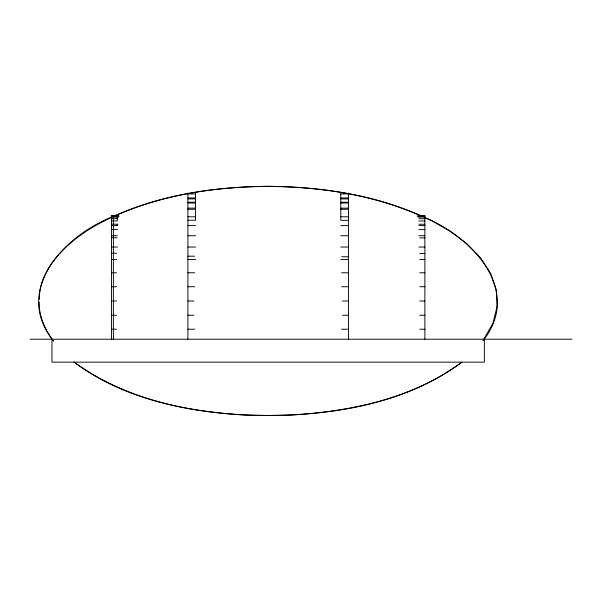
<?xml version="1.0" encoding="UTF-8"?>
<svg xmlns="http://www.w3.org/2000/svg" width="602" height="602" viewBox="0 0 602 602"><rect width="100%" height="100%" fill="white"/><g stroke="black" fill="none" stroke-linecap="round" stroke-linejoin="round"><path stroke-width="0.9" d="M39.198 302.099C38.724 316.321 45.428 329.979 53.488 341.334M39.326 299.307C39.1 282.639 47.724 266.852 58.657 254.759M483.24 340.461C522.845 290.029 471.464 236.285 424.41 217.495M483 340.627L492.903 323.334L497.034 306.757L496.281 289.998L490.713 273.586L480.659 258.017L466.723 243.705L449.649 230.95L430.272 219.926L424.433 217.337M59.929 253.465C74.144 237.639 92.64 226.194 111.821 217.337M461.937 362.231C399.555 408.013 318.308 417.856 242.884 414.974C183.745 411.008 122.003 398.486 73.888 361.922M461.441 362.321C413.311 398.562 351.801 411.023 292.82 414.974C218.157 417.901 138.355 407.599 75.987 363.48L74.603 362.291M111.844 217.059C64.279 235.841 12.875 290.013 53.187 340.627M113.522 216.306C161.855 194.461 215.463 186.718 268.168 186.342C320.881 186.755 374.489 194.612 422.762 216.6M113.492 216.6C161.803 194.619 215.426 186.755 268.168 186.342C320.565 186.861 373.834 194.664 421.889 216.359M187.907 193.942L195.552 193.942M340.785 193.942L348.43 193.942M187.907 197.938L195.552 197.938M340.785 197.938L348.43 197.938M187.907 198.908L195.552 198.908M340.785 198.923L348.43 198.923M187.907 202.234L195.552 202.234M340.785 202.249L348.43 202.249M187.907 203.009L195.552 203.009M340.785 203.009L348.43 203.009M187.907 208.126L195.552 208.126M340.785 208.157L348.43 208.157M187.907 209.27L195.552 209.27M340.785 209.27L348.43 209.27M118.263 215.629L111.468 215.629L111.468 339.219M111.468 215.757L118.263 215.757M418.074 215.659L424.869 215.659L424.869 339.219M418.074 215.794L424.869 215.794M111.468 216.193L119.113 216.193M417.224 216.231L424.869 216.231M187.907 216.795L195.552 216.795M340.785 216.795L348.43 216.795M111.468 217.051L118.263 217.051M418.074 217.096L424.869 217.096M111.468 218.624L117.413 218.624M418.924 218.677L424.869 218.677M187.907 220.234L195.552 220.234L195.552 193.265M348.43 220.34L340.785 220.34L340.785 193.272M111.468 220.934L117.413 220.934M418.924 220.987L424.869 220.987M111.468 224.192L117.413 224.192M418.924 224.253L424.869 224.253M111.468 225.607L117.413 225.607M187.907 225.607L195.552 225.607M340.785 225.607L348.43 225.607M418.924 225.607L424.869 225.607M111.468 229.49L117.413 229.49M418.924 229.58L424.869 229.58M111.468 235.713L117.413 235.713M187.907 235.713L195.552 235.713M340.785 235.713L348.43 235.713M418.924 235.713L424.869 235.713M111.468 237.76L117.202 237.76M419.775 237.903L424.869 237.903M111.468 247.046L117.413 247.046M187.907 247.046L195.552 247.046M340.785 247.046L348.43 247.046M418.924 247.046L424.869 247.046M111.468 253.246L116.562 253.246M419.775 253.525L424.869 253.525M187.907 256.189L194.702 256.189M341.635 256.776L348.43 256.776M111.468 259.462L116.562 259.462M187.907 259.462L195.552 259.462M340.785 259.462L348.43 259.462M419.775 259.462L424.869 259.462M111.468 272.774L116.562 272.774M187.907 272.774L194.702 272.774M341.635 272.774L348.43 272.774M419.775 272.774L424.869 272.774M111.468 286.725L116.562 286.725M187.907 286.725L194.702 286.725M341.635 286.725L348.43 286.725M419.775 286.725L424.869 286.725M111.468 301L116.562 301M187.907 301L193.852 301M342.485 301L348.43 301M419.775 301L424.869 301M111.468 315.275L116.562 315.275M187.907 315.275L193.852 315.275M342.485 315.275L348.43 315.275M419.775 315.275L424.869 315.275M111.468 329.226L116.562 329.226M187.907 329.226L194.702 329.226M341.635 329.226L348.43 329.226M419.775 329.226L424.869 329.226M30.1 339.219L571.9 339.219M484.369 339.219L484.369 362.148L51.968 362.148L51.968 339.219M348.43 192.986L348.43 339.219M187.907 192.986L187.907 339.219M117.202 215.629L117.202 220.166M117.202 224.192L117.202 225.607M113.379 215.629L113.379 339.219"/></g></svg>
